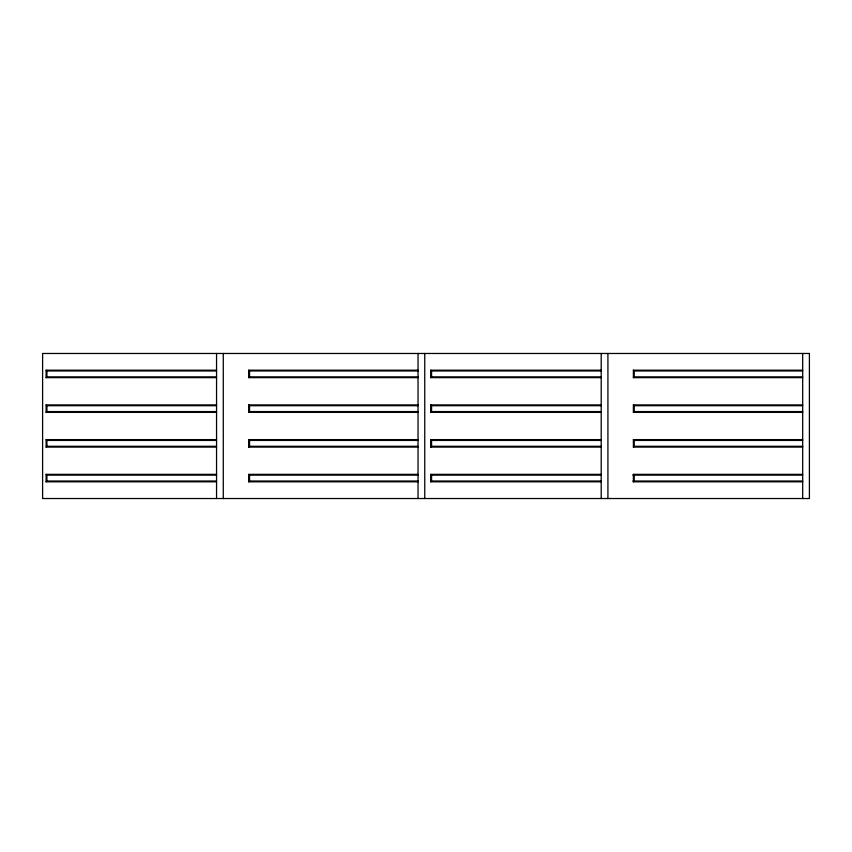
<?xml version="1.0" encoding="UTF-8"?>
<svg xmlns="http://www.w3.org/2000/svg" width="852" height="852" viewBox="0 0 852 852"><rect width="100%" height="100%" fill="white"/><g stroke="black" fill="none" stroke-linecap="round" stroke-linejoin="round"><path stroke-width="1.28" d="M216.557 370.183L46.114 370.183L46.114 377.649L46.913 376.85L216.557 376.85M216.557 404.902L46.114 404.902L46.114 412.379L46.913 411.569L216.557 411.569M216.557 439.621L46.114 439.621L46.114 447.098L46.913 446.288L216.557 446.288M216.557 474.351L46.114 474.351L46.114 481.817L46.913 481.018L216.557 481.018M418.034 370.183L248.741 370.183L248.741 377.649L249.551 376.85L418.034 376.85M418.034 404.902L248.741 404.902L248.741 412.379L249.551 411.569L418.034 411.569M418.034 439.621L248.741 439.621L248.741 447.098L249.551 446.288L418.034 446.288M418.034 474.351L248.741 474.351L248.741 481.817L249.551 481.018L418.034 481.018M601.203 370.183L430.75 370.183L430.75 377.649L431.559 376.85L601.203 376.85M601.203 404.902L430.75 404.902L430.75 412.379L431.559 411.569L601.203 411.569M601.203 439.621L430.75 439.621L430.75 447.098L431.559 446.288L601.203 446.288M601.203 474.351L430.75 474.351L430.75 481.817L431.559 481.018L601.203 481.018M802.68 370.183L633.387 370.183L633.387 377.649L634.197 376.85L802.68 376.85M802.68 404.902L633.387 404.902L633.387 412.379L634.197 411.569L802.68 411.569M802.68 439.621L633.387 439.621L633.387 447.098L634.197 446.288L802.68 446.288M633.387 481.817L634.197 481.018L634.197 475.15L633.387 474.351L633.387 481.817L802.68 481.817M46.114 370.183L46.913 370.982L216.557 370.982M248.741 370.183L249.551 370.982L418.034 370.982M430.75 370.183L431.559 370.982L601.203 370.982M633.387 370.183L634.197 370.982L802.68 370.982M46.114 377.649L216.557 377.649M248.741 377.649L418.034 377.649M430.75 377.649L601.203 377.649M633.387 377.649L802.68 377.649M46.114 404.902L46.913 405.712L216.557 405.712M248.741 404.902L249.551 405.712L418.034 405.712M430.75 404.902L431.559 405.712L601.203 405.712M633.387 404.902L634.197 405.712L802.68 405.712M46.114 412.379L216.557 412.379M248.741 412.379L418.034 412.379M430.75 412.379L601.203 412.379M633.387 412.379L802.68 412.379M46.114 439.621L46.913 440.431L216.557 440.431M248.741 439.621L249.551 440.431L418.034 440.431M430.75 439.621L431.559 440.431L601.203 440.431M633.387 439.621L634.197 440.431L802.68 440.431M46.114 447.098L216.557 447.098M248.741 447.098L418.034 447.098M430.75 447.098L601.203 447.098M633.387 447.098L802.68 447.098M633.387 474.351L802.68 474.351M46.114 474.351L46.913 475.15L216.557 475.15M248.741 474.351L249.551 475.15L418.034 475.15M430.75 474.351L431.559 475.15L601.203 475.15M632.951 475.15L802.68 475.15M632.951 481.018L802.68 481.018M46.114 481.817L216.557 481.817M248.741 481.817L418.034 481.817M430.75 481.817L601.203 481.817M802.68 353.473L802.68 498.526M634.197 370.982L634.197 376.85M634.197 405.712L634.197 411.569M634.197 440.431L634.197 446.288M607.923 353.473L607.923 498.526M601.203 353.473L601.203 498.526M431.559 370.982L431.559 376.85M431.559 405.712L431.559 411.569M431.559 440.431L431.559 446.288M431.559 475.15L431.559 481.018M424.754 353.473L424.754 498.526M418.034 353.473L418.034 498.526M249.551 370.982L249.551 376.85M249.551 405.712L249.551 411.569M249.551 440.431L249.551 446.288M249.551 475.15L249.551 481.018M223.277 353.473L223.277 498.526M216.557 353.473L216.557 498.526M46.913 370.982L46.913 376.85M46.913 405.712L46.913 411.569M46.913 440.431L46.913 446.288M46.913 475.15L46.913 481.018M809.4 353.473L42.6 353.473L42.6 498.526L809.4 498.526L809.4 353.473"/></g></svg>
